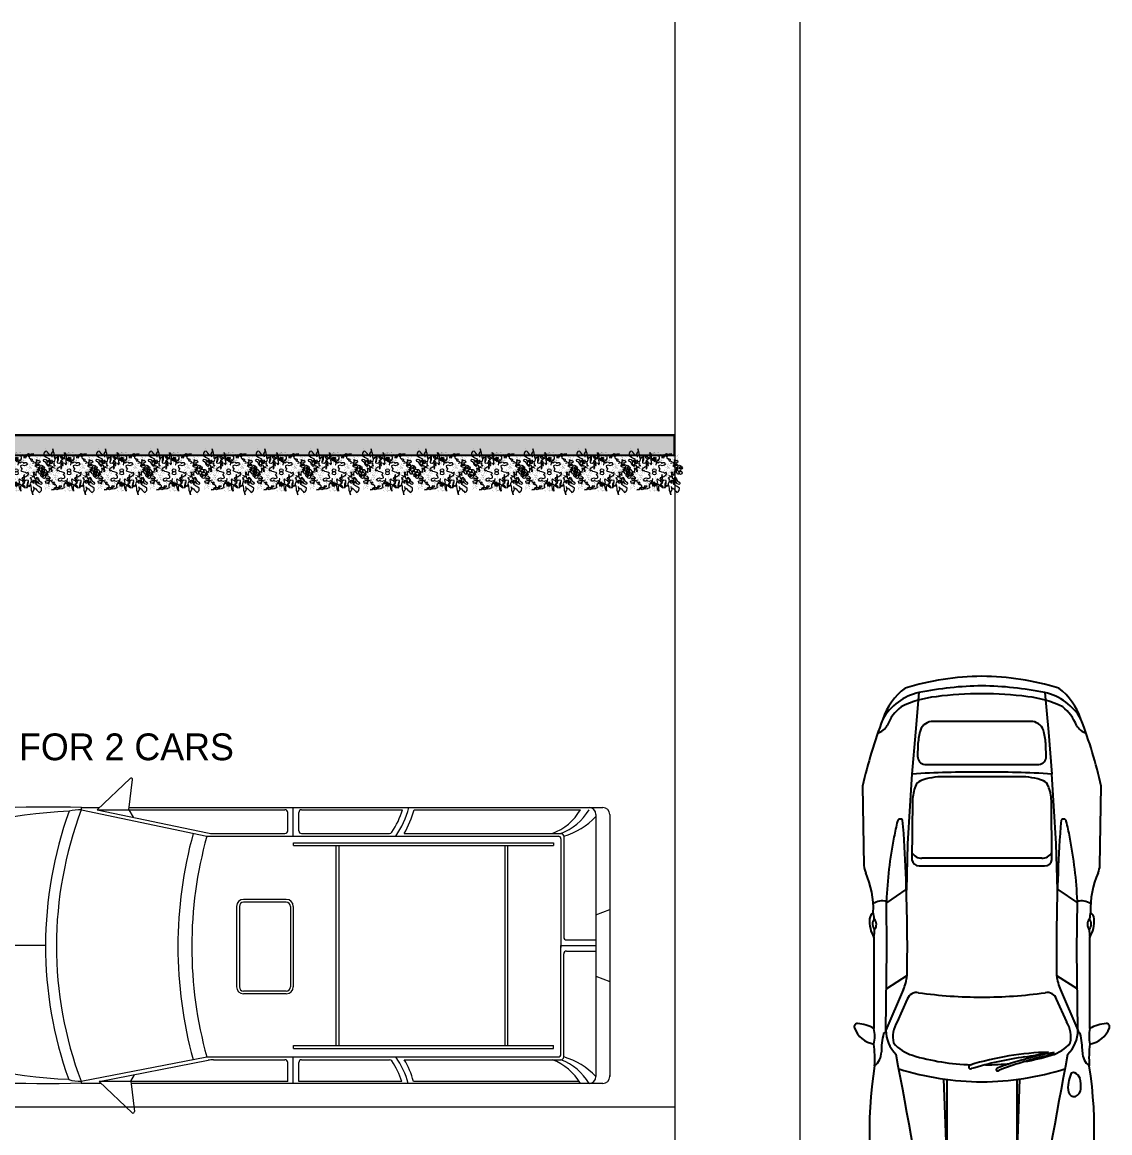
# Model space of a CAD drawing. Header units: millimetres. Extents: x 3757.5 to 3780.5, y 860.5 to 875.7.
# Drawn here: x 3772.62 to 3780.46, y 867.66 to 875.66 of the extents above; entities that cross this region are included whole.
import ezdxf

# ---------------------------------------------------------------- set-up
doc = ezdxf.new("R2010")
doc.units = ezdxf.units.MM
doc.layers.add('MUEBLES', color=3, linetype='Continuous')
for name, color, linetype, lineweight in [('MURO', 7, 'Continuous', 18), ('paredes', 1, 'Continuous', 30), ('TEXTO', 7, 'Continuous', 0), ('vegetacion', 74, 'Continuous', 0)]:
    doc.layers.add(name, color=color, linetype=linetype, lineweight=lineweight)
doc.styles.add('TEXTOS', font='AGENCYR.TTF')

# ---------------------------------------------------------------- blocks, each defined once
blk = doc.blocks.new('aut-1')
at = {"layer": 'MUEBLES'}
for p, q in [((192.2961, 37.7517), (191.7245, 37.7421)), ((191.2068, 37.669), (190.5506, 37.669)), ((190.5401, 37.5836), (191.1175, 37.5767)), ((190.8286, 37.4578), (190.5401, 37.5836)), ((190.7623, 37.4288), (190.599, 37.5025)), ((190.9331, 37.4303), (190.8363, 37.58)), ((191.1175, 37.5767), (191.4672, 37.5794)), ((191.5514, 37.4397), (191.4572, 37.5793)), ((191.8818, 37.4279), (191.5479, 37.4359)), ((192.1547, 37.4101), (191.8818, 37.4279)), ((191.7228, 37.3438), (191.7228, 36.8917)), ((192.1913, 37.3922), (191.7655, 37.3962)), ((192.3835, 37.3953), (192.1547, 37.4101)), ((192.6851, 37.3707), (192.3835, 37.3953)), ((192.5906, 37.3531), (192.5116, 37.3544)), ((192.9697, 37.345), (192.6851, 37.3707)), ((191.7778, 36.8917), (191.7778, 37.3232)), ((192.4522, 37.3026), (192.4522, 36.8917)), ((192.7619, 36.8917), (192.7619, 37.2579)), ((189.5987, 37.1443), (190.1878, 37.1651)), ((190.185, 37.1443), (189.5987, 37.1443)), ((192.3633, 36.8917), (192.3633, 37.1657)), ((191.7228, 36.8917), (191.7228, 36.4395)), ((191.7778, 36.4601), (191.7778, 36.8917)), ((192.3633, 36.6176), (192.3633, 36.8917)), ((192.4522, 36.8917), (192.4522, 36.4808)), ((192.7619, 36.5254), (192.7619, 36.8917)), ((190.185, 36.639), (189.5987, 36.639)), ((189.5987, 36.639), (190.1878, 36.6182)), ((191.7655, 36.3871), (192.1913, 36.3912)), ((192.1547, 36.3732), (192.3835, 36.3881)), ((192.6851, 36.4126), (192.3835, 36.3881)), ((192.5116, 36.4289), (192.5906, 36.4302)), ((192.9697, 36.4383), (192.6851, 36.4126)), ((190.8286, 36.3255), (190.5401, 36.1997)), ((190.599, 36.2808), (190.7623, 36.3545)), ((190.9331, 36.353), (190.8363, 36.2033)), ((191.5514, 36.3436), (191.4572, 36.204)), ((191.5479, 36.3474), (191.8818, 36.3554)), ((191.8818, 36.3554), (192.1547, 36.3732)), ((190.5401, 36.1997), (191.1175, 36.2066)), ((191.1175, 36.2066), (191.4672, 36.2039)), ((190.5506, 36.1143), (191.2068, 36.1143)), ((191.7245, 36.0412), (192.2961, 36.0317))]:
    blk.add_line(p, q, dxfattribs=at)
blk.add_circle((189.1169, 36.8899), 0.0266, dxfattribs=at)
for centre, radius, start, end in [((190.6172, 37.6413), 0.18, 109.85695, 171.1321), ((190.3156, 37.8057), 0.2719, 329.83147, 356.13516), ((190.5639, 37.7889), 0.023, 356.13516, 109.85695), ((191.7394, 37.576), 0.1668, 95.12242, 113.59081), ((191.4971, 34.2466), 3.595, 69.1236, 77.1575), ((189.8306, 34.8598), 2.8415, 80.85021, 105.00206), ((190.3392, 38.5374), 0.8741, 266.27879, 276.57904), ((190.3801, 37.7369), 0.1212, 216.30246, 270.90163), ((190.495, 37.9635), 0.2997, 259.29804, 280.70196), ((191.3232, 37.4742), 0.227, 85.39138, 120.85301), ((191.2821, 38.2283), 0.5643, 262.33426, 268.06139), ((191.3032, 37.6173), 0.0619, 53.33997, 130.5245), ((191.3, 37.7116), 0.06, 231.90676, 311.95772), ((191.2821, 38.2283), 0.5643, 275.8996, 280.69871), ((191.3357, 37.6385), 0.0622, 34.57428, 84.64578), ((191.4078, 38.3354), 0.6619, 268.18931, 293.59081), ((191.3397, 37.6071), 0.1304, 347.73299, 31.34256), ((189.2715, 37.2717), 0.3767, 117.9341, 165.85615), ((189.6397, 37.1448), 0.7126, 139.8356, 163.0263), ((189.2727, 37.3944), 0.2498, 127.02801, 151.65316), ((189.1629, 37.4954), 0.1065, 37.99011, 112.40952), ((189.1602, 37.4832), 0.0991, 44.31791, 99.1163), ((190.539, 37.3408), 0.2427, 89.73105, 135.96054), ((190.3884, 37.1111), 0.5047, 75.51857, 90.72394), ((190.5404, 37.6123), 0.0287, 205.94478, 269.41005), ((192.7988, 37.6836), 0.1279, 198.90691, 239.4435), ((192.6358, 37.172), 0.4564, 36.82, 71.82482), ((192.5797, 37.259), 0.3994, 12.42516, 60.19738), ((181.3518, 84.6758), 48.0196, 279.19046, 280.81792), ((189.186, 37.4412), 0.1512, 151.65316, 191.62861), ((189.3099, 37.481), 0.2188, 164.11784, 200.1268), ((189.1534, 37.5256), 0.0561, 99.1163, 164.11784), ((189.153, 37.4762), 0.1091, 356.06249, 44.31791), ((189.1321, 37.4714), 0.1456, 327.37293, 37.99011), ((190.6338, 37.3093), 0.2878, 130.3021, 163.31049), ((190.4901, 37.3244), 0.2087, 58.53858, 101.74101), ((191.3484, 34.573), 3.0087, 78.86846, 87.73762), ((191.4079, 34.8754), 2.7005, 76.38391, 78.86846), ((192.6098, 37.2686), 0.3291, 38.54914, 67.8682), ((189.1211, 37.4784), 0.1411, 318.95521, 356.06249), ((192.329, 36.8607), 2.1627, 163.09134, 179.17929), ((190.7426, 37.3639), 0.0678, 345.77402, 73.14523), ((190.976, 37.8053), 0.3775, 247.01217, 263.46578), ((191.1328, 50.1481), 12.7194, 269.10007, 272.41967), ((191.5063, 43.4927), 6.0548, 271.5472, 275.15724), ((192.0387, 37.4796), 0.021, 304.61093, 76.38391), ((192.2028, 37.1447), 0.7414, 5.95875, 26.34666), ((191.1829, 36.8803), 1.9041, 0.34287, 17.26818), ((190.9854, 36.8398), 2.1441, 165.85615, 178.61373), ((189.0176, 37.3347), 0.0622, 163.0263, 273.45026), ((189.1085, 37.4253), 0.0721, 191.62861, 237.79273), ((189.15, 37.4911), 0.1499, 237.79273, 290.48626), ((189.1722, 37.4339), 0.0734, 202.56308, 318.95521), ((189.1653, 37.4501), 0.1061, 290.48626, 327.37293), ((191.902, 36.9291), 1.6118, 163.31049, 178.57885), ((194.3669, 36.8687), 3.5905, 172.34206, 179.63419), ((191.7727, 37.3467), 0.05, 98.3498, 183.33875), ((191.8584, 37.3255), 0.0806, 119.42208, 181.65312), ((192.1745, 37.0472), 0.3454, 69.32835, 87.20771), ((192.272, 37.3057), 0.069, 24.94692, 69.32835), ((184.9228, 36.9453), 7.4743, 359.5886, 3.4511), ((192.5084, 37.2981), 0.0564, 86.79264, 175.49073), ((192.5295, 36.6197), 0.7359, 77.71567, 85.23253), ((190.6294, 36.8653), 2.3889, 0.63256, 11.58336), ((190.8308, 36.8742), 1.8528, 167.58364, 179.46145), ((191.9163, 37.177), 0.4471, 358.55631, 20.67884), ((192.6652, 37.2433), 0.0977, 8.59287, 77.71567), ((190.7108, 36.9124), 2.2507, 359.47261, 7.89724), ((190.2746, 36.9727), 0.0143, 16.92116, 209.45203), ((187.7192, 36.2014), 2.6552, 8.26267, 16.7299), ((188.2297, 36.3506), 2.1517, 1.60447, 16.92116), ((190.9854, 36.9435), 2.1441, 181.38627, 194.14385), ((190.8308, 36.9091), 1.8528, 180.53855, 192.41636), ((192.329, 36.9226), 2.1627, 180.82071, 196.90866), ((191.902, 36.8543), 1.6118, 179.61793, 185.96863), ((194.3669, 36.9146), 3.5905, 180.36581, 187.65794), ((184.9228, 36.838), 7.4743, 356.5489, 0.4114), ((190.7108, 36.8709), 2.2507, 352.10276, 0.52739), ((190.6294, 36.918), 2.3889, 348.41664, 359.36744), ((191.1829, 36.9031), 1.9041, 342.73182, 359.65713), ((190.2558, 36.7774), 0.0107, 20.45887, 234.64631), ((188.0934, 35.9221), 2.3164, 12.84625, 21.43842), ((187.9733, 35.9259), 2.4469, 10.48062, 20.45887), ((191.902, 36.8543), 1.6118, 189.56808, 196.68951), ((192.114, 36.8396), 1.7857, 188.26267, 193.89024), ((191.9163, 36.6063), 0.4471, 339.32116, 1.44369), ((192.2028, 36.6387), 0.7414, 333.65334, 354.04125), ((189.0176, 36.4486), 0.0622, 86.54974, 196.9737), ((181.3518, -10.8924), 48.0196, 79.18208, 80.80954), ((192.5084, 36.4852), 0.0564, 184.50927, 273.20736), ((192.6652, 36.54), 0.0977, 282.28433, 351.40713), ((189.2715, 36.5116), 0.3767, 194.14385, 242.0659), ((189.6397, 36.6385), 0.7126, 196.9737, 220.1644), ((189.1085, 36.358), 0.0721, 122.20727, 168.37139), ((189.15, 36.2922), 0.1499, 69.51374, 122.20727), ((189.1722, 36.3494), 0.0734, 41.04479, 157.43692), ((189.1653, 36.3332), 0.1061, 32.62707, 69.51374), ((189.1211, 36.3049), 0.1411, 3.93751, 41.04479), ((189.1321, 36.312), 0.1456, 322.00989, 32.62707), ((190.5587, 36.4842), 0.2121, 192.84625, 212.26338), ((190.6338, 36.474), 0.2878, 196.68951, 229.6979), ((190.7426, 36.4194), 0.0678, 286.85477, 14.22598), ((191.7727, 36.4366), 0.05, 176.66125, 261.6502), ((191.8584, 36.4578), 0.0806, 178.34688, 240.57792), ((192.1745, 36.7361), 0.3454, 272.79229, 290.67165), ((192.272, 36.4776), 0.069, 290.67165, 335.05308), ((192.5295, 37.1636), 0.7359, 274.76747, 282.28433), ((192.5797, 36.5243), 0.3994, 299.80262, 347.57484), ((189.186, 36.3421), 0.1512, 168.37139, 208.34684), ((189.3099, 36.3023), 0.2188, 159.8732, 195.88216), ((189.153, 36.3071), 0.1091, 315.68209, 3.93751), ((190.976, 35.978), 0.3775, 96.53422, 112.98783), ((191.1328, 23.6352), 12.7194, 87.58033, 90.89993), ((191.5063, 30.2906), 6.0548, 84.84276, 88.4528), ((192.0387, 36.3037), 0.021, 283.61609, 55.38907), ((192.6098, 36.5147), 0.3291, 292.1318, 321.45086), ((192.6358, 36.6113), 0.4564, 288.17518, 323.18), ((189.2727, 36.3889), 0.2498, 208.34684, 232.97199), ((189.1534, 36.2577), 0.0561, 195.88216, 260.8837), ((189.1602, 36.3002), 0.0991, 260.8837, 315.68209), ((190.1026, 36.226), 0.0421, 103.60507, 190.89433), ((190.1305, 36.1109), 0.1605, 78.70826, 103.60507), ((190.1123, 35.9828), 0.2899, 67.67891, 80.13687), ((190.2114, 36.2313), 0.0224, 337.01677, 60.89659), ((190.539, 36.4425), 0.2427, 224.03946, 270.26895), ((190.4901, 36.4589), 0.2087, 258.25899, 301.46142), ((191.3484, 39.2103), 3.0087, 272.26238, 281.13154), ((191.4079, 38.9079), 2.7005, 281.13154, 283.61609), ((189.8306, 38.9235), 2.8415, 254.99794, 279.14979), ((189.1629, 36.2879), 0.1065, 247.59048, 322.00989), ((190.1165, 36.2381), 0.0587, 199.97088, 271.01868), ((190.1375, 36.4875), 0.3088, 266.28897, 279.97562), ((190.164, 36.2529), 0.0745, 291.24706, 335.99913), ((190.3801, 36.0464), 0.1212, 89.09837, 143.69754), ((190.3884, 36.6723), 0.5047, 269.27606, 284.48143), ((190.5404, 36.1711), 0.0287, 90.58995, 154.05522), ((191.3397, 36.1762), 0.1304, 328.65744, 12.26701), ((191.4971, 39.5367), 3.595, 282.8425, 290.8764), ((192.7988, 36.0997), 0.1279, 120.5565, 161.09309), ((190.3392, 35.2459), 0.8741, 83.42096, 93.72121), ((190.495, 35.8198), 0.2997, 79.29804, 100.70196), ((190.6172, 36.142), 0.18, 188.8679, 250.14305), ((190.3156, 35.9776), 0.2719, 3.86484, 30.16853), ((191.2821, 35.555), 0.5643, 91.93861, 97.66574), ((191.3232, 36.3091), 0.227, 239.14699, 274.60862), ((191.3, 36.0717), 0.06, 48.04228, 128.09324), ((191.3032, 36.166), 0.0619, 229.4755, 306.66003), ((191.2821, 35.555), 0.5643, 79.30129, 84.1004), ((191.3357, 36.1448), 0.0622, 275.35422, 325.42572), ((191.4078, 35.4479), 0.6619, 66.40919, 91.81069), ((190.5639, 35.9944), 0.023, 250.14305, 3.86484), ((191.7394, 36.2073), 0.1668, 246.40919, 264.87758)]:
    blk.add_arc(centre, radius, start, end, dxfattribs=at)
blk = doc.blocks.new('aut-26')
at = {"layer": 'MUEBLES', "lineweight": 0}
for p, q in [((208.3217, 20.6256), (208.3217, 21.7949)), ((207.344, 20.3681), (207.3285, 20.3681)), ((207.3285, 20.2233), (207.3285, 20.3681)), ((207.344, 20.3681), (207.5193, 19.4637)), ((209.2982, 20.3664), (209.1084, 19.4637)), ((209.2982, 20.3664), (209.3148, 20.3664)), ((209.3148, 20.3664), (209.3148, 20.2369)), ((207.1183, 20.0017), (207.3435, 20.2391)), ((207.3435, 18.8808), (207.3435, 20.2391)), ((207.3435, 20.2391), (207.4957, 19.4544)), ((209.2998, 20.2527), (209.1327, 19.4577)), ((209.2998, 20.2527), (209.2998, 18.9008)), ((209.5251, 20.0154), (209.2998, 20.2527)), ((207.3449, 20.0113), (207.1267, 19.9849)), ((207.3285, 19.1388), (207.3285, 20.0093)), ((207.3449, 20.0113), (207.3906, 19.9849)), ((209.2984, 20.025), (209.2455, 19.9945)), ((209.2984, 20.025), (209.5166, 19.9986)), ((209.3148, 20.023), (209.3148, 16.61)), ((207.5193, 19.4637), (207.5193, 16.9322)), ((209.1084, 19.4637), (209.1084, 16.927)), ((207.4993, 19.4163), (207.4993, 18.9008)), ((209.1284, 19.4166), (209.1284, 18.9008)), ((207.3285, 16.61), (207.3285, 19.1388)), ((207.3435, 18.8808), (207.4793, 18.8808)), ((209.1484, 18.8808), (209.2798, 18.8808)), ((207.3285, 18.8408), (207.5193, 18.8408)), ((207.3435, 18.8008), (207.4793, 18.8008)), ((207.3435, 18.0584), (207.3435, 18.8008)), ((207.5811, 18.8397), (207.6011, 18.8397)), ((207.5811, 18.8397), (207.5811, 16.9658)), ((207.6011, 18.8397), (207.6011, 16.9658)), ((209.0417, 18.8397), (209.0617, 18.8397)), ((209.0417, 18.8397), (209.0417, 16.9658)), ((209.0617, 18.8397), (209.0617, 16.9658)), ((209.1084, 18.8408), (209.3142, 18.8408)), ((209.1484, 18.8008), (209.2798, 18.8008)), ((207.4993, 18.7808), (207.4993, 18.1472)), ((209.1284, 18.7808), (209.1284, 18.1479)), ((209.2998, 18.7808), (209.2998, 18.0538)), ((207.6011, 18.5307), (209.0417, 18.5307)), ((207.6011, 18.5107), (209.0417, 18.5107)), ((207.4993, 18.0414), (207.4993, 16.9122)), ((209.1284, 18.042), (209.1284, 16.907)), ((207.3435, 17.0033), (207.3435, 17.9748)), ((207.3435, 16.7806), (207.3435, 17.9748)), ((209.2998, 17.9709), (209.2998, 16.7714)), ((207.6011, 17.3151), (209.0417, 17.3151)), ((207.6011, 17.2951), (209.0417, 17.2951)), ((207.5811, 16.9658), (207.6011, 16.9658)), ((209.0617, 16.9658), (209.0417, 16.9658)), ((207.5193, 16.8922), (208.2617, 16.8922)), ((207.5393, 16.9122), (208.3217, 16.9122)), ((208.2817, 16.8722), (208.2817, 16.66)), ((209.0891, 16.9122), (208.3067, 16.9122)), ((208.3217, 16.9122), (208.3217, 16.66)), ((208.3617, 16.8722), (208.3617, 16.66)), ((209.1091, 16.8922), (208.3817, 16.8922)), ((207.3435, 16.7964), (207.3435, 16.7969)), ((209.3148, 16.8326), (209.3148, 16.8326)), ((209.2648, 16.66), (207.3785, 16.66)), ((209.2648, 16.56), (207.3785, 16.56)), ((207.3785, 16.56), (207.3867, 16.56)), ((209.2648, 16.56), (209.2648, 16.56))]:
    blk.add_line(p, q, dxfattribs=at)
at = {"layer": 'MUEBLES', "lineweight": 0, "ltscale": 0.03}
for p, q in [((207.9739, 18.8908), (207.9739, 19.1992)), ((207.9939, 18.8908), (207.9939, 19.1992)), ((208.6039, 19.2492), (208.0239, 19.2492)), ((208.6039, 19.2292), (208.0239, 19.2292)), ((208.6339, 18.8908), (208.6339, 19.1992)), ((208.6539, 18.8908), (208.6539, 19.1992)), ((208.6039, 18.8608), (208.0239, 18.8608)), ((208.6039, 18.8408), (208.0239, 18.8408)), ((208.1017, 16.66), (208.0617, 16.56)), ((208.5417, 16.66), (208.5817, 16.56))]:
    blk.add_line(p, q, dxfattribs=at)
at = {"layer": 'MUEBLES', "lineweight": 0}
for centre, radius, start, end in [((208.3139, 18.8934), 2.9815, 72.07485, 107.48992), ((208.3139, 18.8934), 2.9015, 71.17933, 108.40083), ((211.1861, 20.2782), 3.8318, 158.077, 177.35019), ((207.8004, 21.6021), 0.4058, 160.5592, 179.10179), ((205.4608, 20.2782), 3.8318, 2.64981, 21.923), ((208.848, 21.5977), 0.4058, 0.89821, 19.06823), ((215.0208, 20.6129), 7.6926, 172.27728, 181.83597), ((201.6261, 20.6129), 7.6926, 358.16403, 7.67172), ((208.3188, 17.78), 2.8456, 70.0758, 109.76512), ((208.3188, 17.7815), 2.7656, 69.25981, 110.6385), ((207.6749, 20.3679), 0.3309, 164.19086, 179.95044), ((208.9344, 20.3718), 0.3638, 359.14885, 13.26803), ((207.1255, 19.9949), 0.01, 136.49581, 276.89847), ((209.5178, 20.0085), 0.01, 263.10153, 43.50419), ((208.3139, 16.6046), 3.0674, 74.58879, 105.38174), ((208.3139, 16.6046), 2.9674, 74.46936, 105.53064), ((207.2993, 19.4163), 0.2, 0, 10.97219), ((209.3284, 19.4166), 0.2, 168.12809, 180), ((207.4793, 18.9008), 0.02, 270, 0), ((209.1484, 18.9008), 0.02, 180, 270), ((209.2798, 18.9008), 0.02, 270, 0), ((207.4793, 18.7808), 0.02, 0, 90), ((209.1484, 18.7808), 0.02, 90, 180), ((209.2798, 18.7808), 0.02, 0, 90), ((207.1686, 18.5998), 0.609, 285.2269, 305.16493), ((207.1686, 18.5998), 0.569, 287.90682, 304.47282), ((207.4793, 18.1472), 0.02, 304.47282, 0), ((209.4601, 18.5998), 0.609, 234.72223, 256.19689), ((209.1484, 18.1479), 0.02, 180, 235.40305), ((209.4601, 18.5998), 0.569, 235.40305, 253.63696), ((207.1686, 18.5998), 0.649, 285.63854, 300.63825), ((209.4601, 18.5998), 0.649, 239.26116, 255.70029), ((207.1257, 17.1158), 0.3998, 300.48677, 339.15813), ((209.5027, 17.1158), 0.3998, 200.56561, 239.50455), ((207.1257, 17.0544), 0.3998, 300.48677, 339.15813), ((207.0132, 17.0402), 0.5273, 313.85402, 343.70094), ((207.5193, 16.9122), 0.02, 180, 270), ((207.5393, 16.9322), 0.02, 180, 270), ((208.2617, 16.8722), 0.02, 0, 90), ((208.3817, 16.8722), 0.02, 90, 180), ((209.0891, 16.9322), 0.02, 270, 0), ((209.1091, 16.9122), 0.02, 270, 0), ((209.6152, 17.0402), 0.5273, 196.29906, 226.14598), ((209.5027, 17.0544), 0.3998, 200.56561, 239.50455), ((207.3785, 16.71), 0.05, 180, 270), ((209.2648, 16.71), 0.05, 270, 0), ((207.3785, 16.61), 0.05, 180, 270), ((209.2648, 16.61), 0.05, 270, 0)]:
    blk.add_arc(centre, radius, start, end, dxfattribs=at)
at = {"layer": 'MUEBLES', "lineweight": 0, "ltscale": 0.03}
for centre, radius, start, end in [((208.0239, 19.1992), 0.05, 90, 180), ((208.0239, 19.1992), 0.03, 90, 180), ((208.6039, 19.1992), 0.05, 0, 90), ((208.6039, 19.1992), 0.03, 0, 90), ((208.0239, 18.8908), 0.05, 180, 270), ((208.0239, 18.8908), 0.03, 180, 270), ((208.6039, 18.8908), 0.05, 270, 0), ((208.6039, 18.8908), 0.03, 270, 0)]:
    blk.add_arc(centre, radius, start, end, dxfattribs=at)
blk = doc.blocks.new('ARBU')
at = {"layer": 'vegetacion', "lineweight": 0, "extrusion": (0, 0, -1)}
for p, q in [((272.925, 680.926), (272.925, 680.926)), ((272.926, 680.925), (272.926, 680.925)), ((272.927, 680.878), (272.927, 680.878)), ((272.929, 680.912), (272.929, 680.912)), ((272.93, 680.917), (272.93, 680.917)), ((272.933, 680.879), (272.933, 680.879)), ((272.933, 680.849), (272.933, 680.849)), ((272.936, 680.894), (272.936, 680.894)), ((272.941, 680.903), (272.941, 680.903)), ((272.942, 680.839), (272.942, 680.839)), ((272.944, 680.917), (272.944, 680.917)), ((272.946, 680.871), (272.946, 680.871)), ((272.95, 680.922), (272.95, 680.922)), ((272.952, 680.881), (272.952, 680.881)), ((272.954, 680.886), (272.954, 680.886)), ((272.955, 680.874), (272.955, 680.874)), ((272.96, 680.887), (272.96, 680.887)), ((272.963, 680.886), (272.963, 680.886)), ((272.964, 680.909), (272.964, 680.909)), ((272.969, 680.861), (272.969, 680.861)), ((272.975, 680.899), (272.975, 680.899)), ((272.975, 680.888), (272.975, 680.888)), ((272.977, 680.911), (272.977, 680.911)), ((272.979, 680.912), (272.979, 680.912)), ((272.98, 680.895), (272.98, 680.895)), ((272.98, 680.856), (272.98, 680.856)), ((272.988, 680.896), (272.988, 680.896)), ((272.991, 680.871), (272.991, 680.871)), ((273.007, 680.881), (273.007, 680.881)), ((273.018, 680.902), (273.018, 680.902)), ((273.033, 680.926), (273.033, 680.926)), ((273.037, 680.831), (273.037, 680.831)), ((273.042, 680.839), (273.042, 680.839)), ((273.042, 680.822), (273.042, 680.822)), ((273.047, 680.816), (273.047, 680.816)), ((273.05, 680.908), (273.05, 680.908)), ((273.065, 680.826), (273.065, 680.826)), ((273.065, 680.819), (273.065, 680.819)), ((273.072, 680.882), (273.072, 680.882)), ((273.077, 680.828), (273.077, 680.828)), ((273.077, 680.824), (273.077, 680.824)), ((273.082, 680.899), (273.082, 680.899)), ((273.082, 680.852), (273.082, 680.852)), ((273.083, 680.892), (273.083, 680.892)), ((273.084, 680.863), (273.084, 680.863)), ((273.085, 680.874), (273.085, 680.874)), ((273.087, 680.905), (273.087, 680.905)), ((273.087, 680.865), (273.087, 680.865)), ((273.089, 680.846), (273.089, 680.846)), ((273.091, 680.888), (273.091, 680.888)), ((273.095, 680.88), (273.095, 680.88)), ((273.096, 680.869), (273.096, 680.869)), ((273.096, 680.862), (273.096, 680.862)), ((273.097, 680.926), (273.097, 680.926)), ((273.099, 680.878), (273.099, 680.878)), ((273.099, 680.84), (273.099, 680.84)), ((273.1, 680.887), (273.1, 680.887)), ((273.1, 680.84), (273.1, 680.84)), ((273.102, 680.893), (273.102, 680.893)), ((273.102, 680.829), (273.102, 680.829)), ((273.104, 680.865), (273.104, 680.865)), ((273.11, 680.862), (273.11, 680.862)), ((273.118, 680.837), (273.118, 680.837)), ((273.12, 680.826), (273.12, 680.826)), ((273.131, 680.833), (273.131, 680.833)), ((273.216, 680.869), (273.216, 680.869)), ((273.229, 680.841), (273.229, 680.841)), ((273.241, 680.906), (273.241, 680.906)), ((273.29, 680.91), (273.29, 680.91)), ((273.305, 680.907), (273.305, 680.907)), ((273.353, 680.916), (273.353, 680.916)), ((272.899, 680.701), (272.899, 680.701)), ((272.905, 680.711), (272.905, 680.711)), ((272.906, 680.705), (272.906, 680.705)), ((272.921, 680.732), (272.921, 680.732)), ((272.936, 680.718), (272.936, 680.718)), ((272.937, 680.708), (272.937, 680.708)), ((272.939, 680.744), (272.939, 680.744)), ((272.939, 680.701), (272.939, 680.701)), ((272.939, 680.701), (272.939, 680.701)), ((272.94, 680.731), (272.94, 680.731)), ((272.945, 680.704), (272.945, 680.704)), ((272.946, 680.7), (272.946, 680.7)), ((272.948, 680.704), (272.948, 680.704)), ((272.955, 680.723), (272.955, 680.723)), ((272.956, 680.716), (272.956, 680.716)), ((272.957, 680.742), (272.957, 680.742)), ((272.96, 680.719), (272.96, 680.719)), ((272.961, 680.742), (272.961, 680.742)), ((272.962, 680.72), (272.962, 680.72)), ((272.962, 680.708), (272.962, 680.708)), ((272.962, 680.707), (272.962, 680.707)), ((272.965, 680.72), (272.965, 680.72)), ((272.973, 680.745), (272.973, 680.745)), ((272.973, 680.722), (272.973, 680.722)), ((272.98, 680.726), (272.98, 680.726)), ((272.98, 680.709), (272.98, 680.709)), ((272.982, 680.712), (272.982, 680.712)), ((272.983, 680.722), (272.983, 680.722)), ((272.985, 680.761), (272.985, 680.761)), ((272.985, 680.745), (272.985, 680.745)), ((272.985, 680.731), (272.985, 680.731)), ((272.987, 680.746), (272.987, 680.746)), ((272.988, 680.697), (272.988, 680.697)), ((272.989, 680.74), (272.989, 680.74)), ((272.992, 680.738), (272.992, 680.738)), ((273.019, 680.793), (273.019, 680.793)), ((273.021, 680.811), (273.021, 680.811)), ((273.022, 680.781), (273.022, 680.781)), ((273.026, 680.809), (273.026, 680.809)), ((273.027, 680.793), (273.027, 680.793)), ((273.029, 680.785), (273.029, 680.785)), ((273.03, 680.811), (273.03, 680.811)), ((273.032, 680.786), (273.032, 680.786)), ((273.032, 680.767), (273.032, 680.767)), ((273.036, 680.731), (273.036, 680.731)), ((273.037, 680.758), (273.037, 680.758)), ((273.038, 680.805), (273.038, 680.805)), ((273.044, 680.749), (273.044, 680.749)), ((273.047, 680.8), (273.047, 680.8)), ((273.047, 680.773), (273.047, 680.773)), ((273.048, 680.807), (273.048, 680.807)), ((273.048, 680.806), (273.048, 680.806)), ((273.061, 680.814), (273.061, 680.814)), ((273.061, 680.791), (273.061, 680.791)), ((273.063, 680.811), (273.063, 680.811)), ((273.064, 680.804), (273.064, 680.804)), ((273.064, 680.786), (273.064, 680.786)), ((273.07, 680.8), (273.07, 680.8)), ((273.071, 680.814), (273.071, 680.814)), ((273.076, 680.7), (273.076, 680.7)), ((273.077, 680.804), (273.077, 680.804)), ((273.088, 680.789), (273.088, 680.789)), ((273.088, 680.772), (273.088, 680.772)), ((273.09, 680.809), (273.09, 680.809)), ((273.09, 680.771), (273.09, 680.771)), ((273.095, 680.773), (273.095, 680.773)), ((273.101, 680.794), (273.101, 680.794)), ((273.102, 680.797), (273.102, 680.797)), ((273.113, 680.815), (273.113, 680.815)), ((273.118, 680.799), (273.118, 680.799)), ((273.12, 680.795), (273.12, 680.795)), ((273.122, 680.717), (273.122, 680.717)), ((273.124, 680.813), (273.124, 680.813)), ((273.124, 680.797), (273.124, 680.797)), ((273.127, 680.805), (273.127, 680.805)), ((273.132, 680.793), (273.132, 680.793)), ((273.135, 680.804), (273.135, 680.804)), ((273.138, 680.804), (273.138, 680.804)), ((273.138, 680.698), (273.138, 680.698)), ((273.139, 680.81), (273.139, 680.81)), ((273.142, 680.745), (273.142, 680.745)), ((273.147, 680.809), (273.147, 680.809)), ((273.157, 680.795), (273.157, 680.795)), ((273.16, 680.795), (273.16, 680.795)), ((273.162, 680.79), (273.162, 680.79)), ((273.164, 680.773), (273.164, 680.773)), ((273.166, 680.811), (273.166, 680.811)), ((273.178, 680.784), (273.178, 680.784)), ((273.193, 680.78), (273.193, 680.78)), ((273.193, 680.78), (273.193, 680.78)), ((273.193, 680.78), (273.193, 680.78)), ((273.193, 680.78), (273.193, 680.78)), ((273.194, 680.78), (273.194, 680.78)), ((273.194, 680.78), (273.194, 680.78)), ((273.197, 680.781), (273.197, 680.781)), ((273.197, 680.781), (273.197, 680.781)), ((273.203, 680.778), (273.203, 680.778)), ((273.221, 680.758), (273.221, 680.758)), ((273.247, 680.719), (273.247, 680.719)), ((273.252, 680.714), (273.252, 680.714)), ((273.302, 680.724), (273.302, 680.724)), ((272.899, 680.661), (272.899, 680.661)), ((272.902, 680.661), (272.902, 680.661)), ((272.902, 680.657), (272.902, 680.657)), ((272.902, 680.657), (272.902, 680.657)), ((272.902, 680.657), (272.902, 680.657)), ((272.903, 680.669), (272.903, 680.669)), ((272.911, 680.659), (272.911, 680.659)), ((272.911, 680.652), (272.911, 680.652)), ((272.911, 680.644), (272.911, 680.644)), ((272.911, 680.64), (272.911, 680.64)), ((272.914, 680.602), (272.914, 680.602)), ((272.915, 680.667), (272.915, 680.667)), ((272.917, 680.68), (272.917, 680.68)), ((272.926, 680.662), (272.926, 680.662)), ((272.927, 680.662), (272.927, 680.662)), ((272.928, 680.679), (272.928, 680.679)), ((272.929, 680.668), (272.929, 680.668)), ((272.937, 680.658), (272.937, 680.658)), ((272.938, 680.688), (272.938, 680.688)), ((272.94, 680.661), (272.94, 680.661)), ((272.942, 680.662), (272.942, 680.662)), ((272.949, 680.679), (272.949, 680.679)), ((272.956, 680.677), (272.956, 680.677)), ((272.964, 680.613), (272.964, 680.613)), ((272.969, 680.608), (272.969, 680.608)), ((272.984, 680.689), (272.984, 680.689)), ((272.99, 680.681), (272.99, 680.681)), ((272.993, 680.685), (272.993, 680.685)), ((272.993, 680.684), (272.993, 680.684)), ((272.994, 680.686), (272.994, 680.686)), ((272.996, 680.663), (272.996, 680.663)), ((272.998, 680.675), (272.998, 680.675)), ((273.006, 680.656), (273.006, 680.656)), ((273.016, 680.655), (273.016, 680.655)), ((273.032, 680.654), (273.032, 680.654)), ((273.047, 680.65), (273.047, 680.65)), ((273.061, 680.651), (273.061, 680.651)), ((273.074, 680.582), (273.074, 680.582)), ((273.078, 680.628), (273.078, 680.628)), ((273.079, 680.692), (273.079, 680.692)), ((273.089, 680.652), (273.089, 680.652)), ((273.094, 680.61), (273.094, 680.61)), ((273.127, 680.675), (273.127, 680.675)), ((273.137, 680.635), (273.137, 680.635)), ((273.14, 680.627), (273.14, 680.627)), ((273.155, 680.676), (273.155, 680.676)), ((273.169, 680.677), (273.169, 680.677)), ((273.18, 680.596), (273.18, 680.596)), ((273.184, 680.673), (273.184, 680.673)), ((273.2, 680.671), (273.2, 680.671)), ((273.21, 680.67), (273.21, 680.67)), ((273.218, 680.652), (273.218, 680.652)), ((273.22, 680.664), (273.22, 680.664)), ((273.222, 680.641), (273.222, 680.641)), ((273.223, 680.643), (273.223, 680.643)), ((273.223, 680.641), (273.223, 680.641)), ((273.224, 680.588), (273.224, 680.588)), ((273.226, 680.646), (273.226, 680.646)), ((273.227, 680.586), (273.227, 680.586)), ((273.228, 680.629), (273.228, 680.629)), ((273.228, 680.581), (273.228, 680.581)), ((273.231, 680.596), (273.231, 680.596)), ((273.231, 680.581), (273.231, 680.581)), ((273.232, 680.637), (273.232, 680.637)), ((273.233, 680.604), (273.233, 680.604)), ((273.234, 680.615), (273.234, 680.615)), ((273.236, 680.618), (273.236, 680.618)), ((273.236, 680.601), (273.236, 680.601)), ((273.243, 680.605), (273.243, 680.605)), ((273.243, 680.582), (273.243, 680.582)), ((273.251, 680.606), (273.251, 680.606)), ((273.254, 680.62), (273.254, 680.62)), ((273.254, 680.618), (273.254, 680.618)), ((273.254, 680.607), (273.254, 680.607)), ((273.255, 680.584), (273.255, 680.584)), ((273.256, 680.607), (273.256, 680.607)), ((273.259, 680.585), (273.259, 680.585)), ((273.26, 680.649), (273.26, 680.649)), ((273.26, 680.611), (273.26, 680.611)), ((273.261, 680.604), (273.261, 680.604)), ((273.267, 680.648), (273.267, 680.648)), ((273.268, 680.622), (273.268, 680.622)), ((273.27, 680.627), (273.27, 680.627)), ((273.271, 680.623), (273.271, 680.623)), ((273.274, 680.665), (273.274, 680.665)), ((273.276, 680.665), (273.276, 680.665)), ((273.276, 680.595), (273.276, 680.595)), ((273.277, 680.626), (273.277, 680.626)), ((273.277, 680.626), (273.277, 680.626)), ((273.277, 680.583), (273.277, 680.583)), ((273.278, 680.639), (273.278, 680.639)), ((273.279, 680.669), (273.279, 680.669)), ((273.279, 680.619), (273.279, 680.619)), ((273.28, 680.609), (273.28, 680.609)), ((273.287, 680.659), (273.287, 680.659)), ((273.288, 680.647), (273.288, 680.647)), ((273.289, 680.665), (273.289, 680.665)), ((273.29, 680.665), (273.29, 680.665)), ((273.295, 680.594), (273.295, 680.594)), ((273.299, 680.647), (273.299, 680.647)), ((273.301, 680.66), (273.301, 680.66)), ((273.305, 680.686), (273.305, 680.686)), ((273.305, 680.682), (273.305, 680.682)), ((273.305, 680.675), (273.305, 680.675)), ((273.305, 680.668), (273.305, 680.668)), ((273.31, 680.622), (273.31, 680.622)), ((273.311, 680.616), (273.311, 680.616)), ((273.313, 680.669), (273.313, 680.669)), ((273.313, 680.669), (273.313, 680.669)), ((273.313, 680.669), (273.313, 680.669)), ((273.313, 680.658), (273.313, 680.658)), ((273.314, 680.665), (273.314, 680.665)), ((273.317, 680.666), (273.317, 680.666)), ((273.317, 680.626), (273.317, 680.626)), ((272.987, 680.486), (272.987, 680.486)), ((272.995, 680.569), (272.995, 680.569)), ((273.013, 680.549), (273.013, 680.549)), ((273.019, 680.546), (273.019, 680.546)), ((273.019, 680.546), (273.019, 680.546)), ((273.022, 680.546), (273.022, 680.546)), ((273.022, 680.546), (273.022, 680.546)), ((273.023, 680.547), (273.023, 680.547)), ((273.023, 680.547), (273.023, 680.547)), ((273.023, 680.547), (273.023, 680.547)), ((273.023, 680.547), (273.023, 680.547)), ((273.038, 680.542), (273.038, 680.542)), ((273.05, 680.516), (273.05, 680.516)), ((273.052, 680.553), (273.052, 680.553)), ((273.054, 680.537), (273.054, 680.537)), ((273.056, 680.531), (273.056, 680.531)), ((273.059, 680.532), (273.059, 680.532)), ((273.069, 680.518), (273.069, 680.518)), ((273.077, 680.517), (273.077, 680.517)), ((273.078, 680.523), (273.078, 680.523)), ((273.08, 680.523), (273.08, 680.523)), ((273.084, 680.534), (273.084, 680.534)), ((273.085, 680.494), (273.085, 680.494)), ((273.089, 680.522), (273.089, 680.522)), ((273.092, 680.53), (273.092, 680.53)), ((273.092, 680.514), (273.092, 680.514)), ((273.096, 680.532), (273.096, 680.532)), ((273.096, 680.5), (273.096, 680.5)), ((273.098, 680.528), (273.098, 680.528)), ((273.098, 680.489), (273.098, 680.489)), ((273.103, 680.511), (273.103, 680.511)), ((273.106, 680.465), (273.106, 680.465)), ((273.112, 680.462), (273.112, 680.462)), ((273.114, 680.529), (273.114, 680.529)), ((273.114, 680.498), (273.114, 680.498)), ((273.115, 680.532), (273.115, 680.532)), ((273.116, 680.487), (273.116, 680.487)), ((273.117, 680.487), (273.117, 680.487)), ((273.12, 680.465), (273.12, 680.465)), ((273.121, 680.553), (273.121, 680.553)), ((273.126, 680.556), (273.126, 680.556)), ((273.126, 680.517), (273.126, 680.517)), ((273.127, 680.48), (273.127, 680.48)), ((273.128, 680.555), (273.128, 680.555)), ((273.128, 680.538), (273.128, 680.538)), ((273.129, 680.462), (273.129, 680.462)), ((273.132, 680.464), (273.132, 680.464)), ((273.134, 680.474), (273.134, 680.474)), ((273.139, 680.523), (273.139, 680.523)), ((273.139, 680.502), (273.139, 680.502)), ((273.139, 680.498), (273.139, 680.498)), ((273.145, 680.512), (273.145, 680.512)), ((273.146, 680.527), (273.146, 680.527)), ((273.15, 680.5), (273.15, 680.5)), ((273.151, 680.508), (273.151, 680.508)), ((273.152, 680.541), (273.152, 680.541)), ((273.152, 680.522), (273.152, 680.522)), ((273.153, 680.515), (273.153, 680.515)), ((273.155, 680.536), (273.155, 680.536)), ((273.155, 680.513), (273.155, 680.513)), ((273.168, 680.527), (273.168, 680.527)), ((273.168, 680.521), (273.168, 680.521)), ((273.168, 680.519), (273.168, 680.519)), ((273.169, 680.554), (273.169, 680.554)), ((273.169, 680.511), (273.169, 680.511)), ((273.172, 680.577), (273.172, 680.577)), ((273.174, 680.505), (273.174, 680.505)), ((273.174, 680.488), (273.174, 680.488)), ((273.178, 680.521), (273.178, 680.521)), ((273.179, 680.569), (273.179, 680.569)), ((273.179, 680.496), (273.179, 680.496)), ((273.184, 680.559), (273.184, 680.559)), ((273.184, 680.541), (273.184, 680.541)), ((273.186, 680.516), (273.186, 680.516)), ((273.187, 680.542), (273.187, 680.542)), ((273.189, 680.533), (273.189, 680.533)), ((273.19, 680.518), (273.19, 680.518)), ((273.194, 680.546), (273.194, 680.546)), ((273.195, 680.516), (273.195, 680.516)), ((273.197, 680.533), (273.197, 680.533)), ((273.231, 680.565), (273.231, 680.565)), ((273.236, 680.471), (273.236, 680.471)), ((273.247, 680.465), (273.247, 680.465)), ((273.274, 680.488), (273.274, 680.488)), ((273.283, 680.478), (273.283, 680.478)), ((272.863, 680.411), (272.863, 680.411)), ((272.911, 680.42), (272.911, 680.42)), ((272.926, 680.417), (272.926, 680.417)), ((272.975, 680.421), (272.975, 680.421)), ((273, 680.458), (273, 680.458)), ((273.114, 680.434), (273.114, 680.434)), ((273.116, 680.44), (273.116, 680.44)), ((273.117, 680.448), (273.117, 680.448)), ((273.119, 680.4), (273.119, 680.4)), ((273.12, 680.458), (273.12, 680.458)), ((273.121, 680.446), (273.121, 680.446)), ((273.125, 680.438), (273.125, 680.438)), ((273.129, 680.422), (273.129, 680.422)), ((273.131, 680.452), (273.131, 680.452)), ((273.144, 680.445), (273.144, 680.445)), ((273.166, 680.419), (273.166, 680.419)), ((273.183, 680.401), (273.183, 680.401)), ((273.197, 680.425), (273.197, 680.425)), ((273.209, 680.446), (273.209, 680.446)), ((273.225, 680.456), (273.225, 680.456)), ((273.228, 680.43), (273.228, 680.43)), ((273.236, 680.432), (273.236, 680.432)), ((273.237, 680.415), (273.237, 680.415)), ((273.239, 680.415), (273.239, 680.415)), ((273.241, 680.439), (273.241, 680.439)), ((273.241, 680.427), (273.241, 680.427)), ((273.252, 680.418), (273.252, 680.418)), ((273.253, 680.441), (273.253, 680.441)), ((273.256, 680.44), (273.256, 680.44)), ((273.261, 680.452), (273.261, 680.452)), ((273.262, 680.441), (273.262, 680.441)), ((273.264, 680.446), (273.264, 680.446)), ((273.266, 680.405), (273.266, 680.405)), ((273.27, 680.456), (273.27, 680.456)), ((273.272, 680.41), (273.272, 680.41)), ((273.275, 680.423), (273.275, 680.423)), ((273.28, 680.433), (273.28, 680.433)), ((273.283, 680.448), (273.283, 680.448)), ((273.286, 680.41), (273.286, 680.41)), ((273.287, 680.414), (273.287, 680.414)), ((273.289, 680.449), (273.289, 680.449)), ((273.297, 680.407), (273.297, 680.407))]:
    blk.add_line(p, q, dxfattribs=at)
at = {"layer": 'vegetacion', "lineweight": 0}
for points in [[(273.016, 680.836), (273.01, 680.869), (272.995, 680.882), (272.976, 680.878), (272.986, 680.89), (272.987, 680.912), (273.006, 680.917), (273.015, 680.896), (273.013, 680.875), (273.028, 680.868), (273.028, 680.891), (273.028, 680.911), (273.044, 680.898), (273.039, 680.877), (273.04, 680.862), (273.056, 680.879), (273.063, 680.91), (273.076, 680.9), (273.086, 680.887), (273.077, 680.903), (273.077, 680.92), (273.091, 680.904), (273.106, 680.894), (273.091, 680.904), (273.098, 680.918), (273.117, 680.927), (273.132, 680.929), (273.132, 680.912), (273.114, 680.904), (273.105, 680.875), (273.13, 680.873), (273.149, 680.876), (273.129, 680.847), (273.114, 680.86), (273.111, 680.843), (273.135, 680.846), (273.158, 680.853), (273.177, 680.856), (273.184, 680.873), (273.166, 680.885), (273.183, 680.902), (273.206, 680.911), (273.218, 680.929), (273.232, 680.94), (273.244, 680.928), (273.238, 680.913), (273.218, 680.898), (273.19, 680.901), (273.182, 680.875), (273.199, 680.868), (273.217, 680.879), (273.231, 680.89), (273.231, 680.866), (273.202, 680.869), (273.2, 680.848), (273.223, 680.839), (273.212, 680.821), (273.238, 680.813), (273.259, 680.817), (273.259, 680.799), (273.266, 680.784), (273.282, 680.775), (273.255, 680.779), (273.237, 680.781), (273.219, 680.792), (273.203, 680.792), (273.199, 680.767), (273.213, 680.747), (273.233, 680.747), (273.218, 680.752), (273.24, 680.733), (273.254, 680.72), (273.265, 680.709), (273.292, 680.707), (273.314, 680.711), (273.294, 680.699), (273.26, 680.695), (273.242, 680.692), (273.23, 680.68), (273.242, 680.67), (273.236, 680.654), (273.214, 680.648), (273.2, 680.643), (273.183, 680.647), (273.184, 680.642)], [(273.248, 680.682), (273.265, 680.666), (273.26, 680.651), (273.244, 680.649), (273.235, 680.663), (273.219, 680.665), (273.226, 680.647), (273.241, 680.639), (273.228, 680.619), (273.214, 680.641), (273.205, 680.625), (273.213, 680.608), (273.21, 680.593), (273.195, 680.582), (273.208, 680.574), (273.208, 680.558), (273.192, 680.548), (273.18, 680.559), (273.172, 680.577), (273.18, 680.597), (273.171, 680.62), (273.155, 680.617), (273.137, 680.602), (273.122, 680.617), (273.114, 680.604), (273.109, 680.584), (273.105, 680.566), (273.092, 680.552), (273.103, 680.539), (273.081, 680.537), (273.065, 680.547), (273.052, 680.569), (273.064, 680.579), (273.08, 680.577), (273.066, 680.587), (273.048, 680.58), (273.027, 680.579), (273.033, 680.6), (273.049, 680.593), (273.03, 680.597), (273.019, 680.583), (273.004, 680.573), (272.994, 680.588), (273.011, 680.596), (273.017, 680.617), (273.034, 680.629), (273.021, 680.638), (273.001, 680.634), (272.985, 680.631), (272.972, 680.644), (272.99, 680.654), (272.975, 680.659), (272.971, 680.681), (272.957, 680.669), (272.984, 680.674), (273, 680.681), (272.986, 680.706), (272.97, 680.718), (272.951, 680.718), (272.936, 680.715), (272.925, 680.742), (272.923, 680.761), (272.944, 680.759), (272.954, 680.74), (272.957, 680.765), (272.938, 680.775), (272.922, 680.777), (272.913, 680.794), (272.921, 680.812), (272.935, 680.796), (272.935, 680.781), (272.945, 680.799), (272.931, 680.821), (272.917, 680.83), (272.915, 680.851), (272.92, 680.826), (272.936, 680.802), (272.958, 680.799), (272.97, 680.81), (272.979, 680.822), (272.964, 680.812), (272.974, 680.834), (272.999, 680.83), (272.987, 680.819), (272.995, 680.842), (273.003, 680.853)], [(273.28, 680.855), (273.289, 680.871), (273.305, 680.882), (273.317, 680.895), (273.33, 680.906), (273.324, 680.92), (273.308, 680.931), (273.283, 680.933), (273.266, 680.909), (273.259, 680.895), (273.245, 680.874), (273.225, 680.876), (273.215, 680.858), (273.218, 680.843), (273.235, 680.846), (273.218, 680.843), (273.198, 680.845), (273.198, 680.845)], [(273.265, 680.845), (273.286, 680.849), (273.302, 680.852), (273.317, 680.84), (273.333, 680.835), (273.355, 680.839), (273.327, 680.834), (273.308, 680.827), (273.29, 680.825), (273.263, 680.823), (273.251, 680.806), (273.268, 680.798), (273.253, 680.785), (273.233, 680.789), (273.216, 680.786), (273.216, 680.786)], [(272.968, 680.645), (272.951, 680.66), (272.956, 680.676), (272.972, 680.677), (272.981, 680.663), (272.997, 680.662), (272.99, 680.679), (272.975, 680.688), (272.988, 680.707), (273.002, 680.686), (273.011, 680.702), (273.003, 680.719), (273.006, 680.734), (273.021, 680.745), (273.008, 680.753), (273.008, 680.768), (273.024, 680.779), (273.036, 680.768), (273.044, 680.749), (273.036, 680.729), (273.045, 680.707), (273.061, 680.71), (273.079, 680.724), (273.094, 680.71), (273.102, 680.723), (273.107, 680.742), (273.111, 680.76), (273.124, 680.774), (273.113, 680.788), (273.135, 680.789), (273.151, 680.779), (273.164, 680.757), (273.152, 680.748), (273.136, 680.749), (273.15, 680.739), (273.168, 680.747), (273.189, 680.748), (273.183, 680.727), (273.167, 680.734), (273.186, 680.73), (273.197, 680.743), (273.212, 680.753), (273.222, 680.738), (273.205, 680.731), (273.199, 680.71), (273.182, 680.698), (273.195, 680.689), (273.215, 680.693), (273.231, 680.696), (273.244, 680.682), (273.226, 680.673), (273.241, 680.667), (273.245, 680.645), (273.258, 680.658), (273.232, 680.653), (273.216, 680.646), (273.23, 680.621), (273.246, 680.608), (273.265, 680.609), (273.28, 680.612), (273.291, 680.585), (273.293, 680.565), (273.272, 680.567), (273.262, 680.587), (273.259, 680.562), (273.278, 680.551), (273.294, 680.55), (273.303, 680.533), (273.295, 680.514), (273.281, 680.53), (273.281, 680.546), (273.271, 680.527), (273.285, 680.505), (273.299, 680.496), (273.301, 680.476), (273.296, 680.5), (273.28, 680.525), (273.258, 680.528), (273.246, 680.517), (273.237, 680.505), (273.252, 680.515), (273.242, 680.493), (273.217, 680.497), (273.229, 680.508), (273.221, 680.485), (273.213, 680.473)], [(273.237, 680.748), (273.241, 680.727), (273.259, 680.752), (273.284, 680.757), (273.245, 680.705), (273.248, 680.689), (273.252, 680.671), (273.257, 680.643), (273.254, 680.661), (273.25, 680.678), (273.254, 680.661), (273.258, 680.639)], [(273.199, 680.491), (273.206, 680.458), (273.221, 680.445), (273.24, 680.448), (273.23, 680.436), (273.229, 680.415), (273.21, 680.41), (273.201, 680.431), (273.203, 680.451), (273.188, 680.459), (273.188, 680.436), (273.188, 680.416), (273.172, 680.429), (273.177, 680.45), (273.176, 680.465), (273.16, 680.448), (273.153, 680.417), (273.14, 680.427), (273.13, 680.439), (273.139, 680.424), (273.139, 680.407), (273.125, 680.423), (273.11, 680.433), (273.125, 680.423), (273.118, 680.408), (273.099, 680.399), (273.084, 680.398), (273.083, 680.415), (273.102, 680.423), (273.111, 680.452), (273.086, 680.454), (273.067, 680.45), (273.087, 680.48), (273.102, 680.467), (273.105, 680.483), (273.081, 680.48), (273.058, 680.473), (273.039, 680.471), (273.032, 680.454), (273.05, 680.442), (273.033, 680.424), (273.01, 680.416), (272.998, 680.398), (272.984, 680.386), (272.972, 680.398), (272.978, 680.414), (272.998, 680.429), (273.026, 680.426), (273.034, 680.451), (273.017, 680.458), (272.999, 680.448), (272.985, 680.437), (272.985, 680.461), (273.014, 680.458), (273.016, 680.478), (272.993, 680.488), (273.004, 680.506), (272.978, 680.514), (272.957, 680.51), (272.957, 680.527), (272.95, 680.543), (272.934, 680.551), (272.961, 680.548), (272.979, 680.546), (272.997, 680.535), (273.013, 680.535), (273.016, 680.56), (273.003, 680.58), (272.983, 680.579), (272.998, 680.575), (272.976, 680.594), (272.962, 680.607), (272.951, 680.618), (272.924, 680.62), (272.902, 680.616), (272.922, 680.628), (272.956, 680.631), (272.974, 680.635), (272.986, 680.647), (272.974, 680.656), (272.98, 680.673), (273.001, 680.678), (273.016, 680.684), (273.033, 680.68), (273.032, 680.684)], [(272.979, 680.578), (272.975, 680.599), (272.957, 680.574), (272.932, 680.57), (272.971, 680.621), (272.968, 680.638), (272.964, 680.656), (272.959, 680.683), (272.962, 680.665), (272.966, 680.649), (272.962, 680.665), (272.958, 680.688)], [(272.951, 680.482), (272.93, 680.478), (272.914, 680.475), (272.899, 680.486), (272.883, 680.492), (272.861, 680.488), (272.889, 680.493), (272.908, 680.499), (272.926, 680.501), (272.953, 680.504), (272.965, 680.52), (272.948, 680.528), (272.963, 680.541), (272.983, 680.538), (273, 680.541), (273, 680.541)], [(272.936, 680.472), (272.927, 680.456), (272.911, 680.444), (272.899, 680.432), (272.886, 680.421), (272.892, 680.406), (272.908, 680.395), (272.933, 680.394), (272.95, 680.417), (272.957, 680.431), (272.971, 680.453), (272.991, 680.451), (273.001, 680.468), (272.998, 680.483), (272.981, 680.48), (272.998, 680.483), (273.018, 680.481), (273.018, 680.481)]]:
    blk.add_lwpolyline(points, dxfattribs=at)
for centre, radius in [((273.056, 680.933), 0.0183), ((273.067, 680.949), 0.0152), ((273.101, 680.942), 0.00757), ((273.119, 680.945), 0.0169), ((273.149, 680.822), 0.00141), ((273.159, 680.839), 0.00629), ((273.175, 680.82), 0.00507), ((273.193, 680.824), 0.00422), ((273.094, 680.663), 0.0189), ((273.122, 680.664), 0.0189), ((273.023, 680.502), 0.00422), ((273.041, 680.507), 0.00507), ((273.057, 680.487), 0.00629), ((273.067, 680.505), 0.00141), ((273.097, 680.382), 0.0169), ((273.115, 680.385), 0.00757), ((273.149, 680.377), 0.0152), ((273.16, 680.394), 0.0183)]:
    blk.add_circle(centre, radius, dxfattribs=at)

msp = doc.modelspace()

# ---------------------------------------------------------------- hatches: boundary and pattern name
at = {"true_color": 0xb9c2b1}
h = msp.add_hatch(color=9, dxfattribs=at)
h.paths.add_polyline_path([(3768.6937, 871.2165), (3768.6937, 871.3665), (3767.2537, 871.3665), (3767.2537, 871.2165)], flags=17)
h.paths.add_polyline_path([(3761.5137, 870.2664), (3761.6637, 870.2664), (3761.6637, 871.2165), (3764.5637, 871.2165), (3764.5637, 867.8665), (3764.7137, 867.8665), (3764.7137, 871.2165), (3765.4037, 871.2165), (3765.4037, 871.3665), (3761.5136, 871.3665)], flags=17)
h.paths.add_polyline_path([(3770.4037, 871.2165), (3770.4037, 871.3665), (3768.8937, 871.3665), (3768.8937, 871.2165)], flags=17)
h.paths.add_polyline_path([(3770.5037, 869.8165), (3770.5037, 871.1665), (3770.6537, 871.1665), (3770.6537, 869.8165)], flags=17)
h.paths.add_polyline_path([(3770.6537, 869.6165), (3770.5137, 869.6165), (3770.5137, 869.0365), (3770.6377, 869.0365), (3770.6537, 869.0365)], flags=17)
h.paths.add_polyline_path([(3770.5137, 867.4265), (3770.5137, 866.8665), (3770.6637, 866.8665), (3770.6637, 867.4265)], flags=17)
h.paths.add_polyline_path([(3777.3237, 863.7265), (3777.3237, 863.5765), (3770.8137, 863.5765), (3770.8137, 863.7265), (3772.1737, 863.7265), (3772.1737, 864.2265), (3772.3237, 864.2265), (3772.3237, 863.7265)])
h.paths.add_polyline_path([(3771.6042, 866.6649), (3772.1737, 866.6665), (3772.1737, 866.1665), (3772.3237, 866.1565), (3772.3237, 866.8165), (3771.6137, 866.8071)], flags=17)
h.paths.add_polyline_path([(3767.8437, 864.5265), (3767.6937, 864.5265), (3767.6937, 863.7265), (3765.8337, 863.7265), (3765.8337, 866.4765), (3763.8837, 866.4765), (3763.8837, 866.3265), (3765.6837, 866.3265), (3765.6837, 863.7265), (3763.0837, 863.7265), (3763.0837, 866.4765), (3762.9337, 866.4765), (3762.9337, 864.6465), (3761.6637, 864.6465), (3761.6637, 866.3265), (3762.2337, 866.3265), (3762.2337, 866.4765), (3761.6637, 866.4765), (3761.6637, 867.8665), (3761.5137, 867.8665), (3761.5137, 864.4965), (3762.9337, 864.4965), (3762.9337, 863.7265), (3758.0737, 863.7265), (3758.0737, 872.5352), (3777.3199, 872.5437), (3777.3199, 872.6881), (3757.9237, 872.6881), (3757.9237, 863.5765), (3770.5637, 863.5765), (3770.5637, 863.7265), (3767.8437, 863.7265)])
h.paths.add_polyline_path([(3767.6937, 865.8965), (3767.8437, 865.8965), (3767.8437, 866.4761), (3767.6937, 866.4765)])

# ---------------------------------------------------------------- linework, layer by layer
at = {"lineweight": 0}
for p, q in [((3777.3237, 875.6604), (3777.3237, 861.5307)), ((3778.2237, 875.6604), (3778.2237, 861.5307))]:
    msp.add_line(p, q, dxfattribs=at)
msp.add_lwpolyline([(3771.6133, 867.8516), (3777.3237, 867.8516)], dxfattribs=at)
at = {"layer": 'paredes'}
for points in [[(3757.9237, 863.5765), (3757.9237, 872.6881), (3777.3237, 872.6881)], [(3777.3199, 872.5437), (3777.3199, 872.6881)], [(3758.0737, 863.7265), (3758.0737, 872.5352), (3777.3237, 872.5437)]]:
    msp.add_lwpolyline(points, dxfattribs=at)

# ---------------------------------------------------------------- block references
at = {"lineweight": 0, "rotation": 90}
for name, p in [('aut-1', (3816.4266, 677.8639)), ('aut-26', (3793.4146, 660.6908))]:
    msp.add_blockref(name, p, dxfattribs=at)
at = {"layer": 'MURO', "xscale": 0.6722828846556013, "yscale": 0.6722828846556013, "zscale": 0.6722828846556013, "rotation": 270}
for p in [(3314.9805, 1056.0293), (3315.36, 1056.0293), (3315.7394, 1056.0293), (3316.1164, 1056.0293), (3316.5097, 1056.0293), (3316.8892, 1056.0293), (3317.2686, 1056.0293), (3317.6543, 1056.0293), (3318.0475, 1056.0293), (3318.4408, 1056.0293), (3318.8203, 1056.0293), (3319.1998, 1056.0293), (3319.5767, 1056.0293)]:
    msp.add_blockref('ARBU', p, dxfattribs=at)

# ---------------------------------------------------------------- texts
at = {"layer": 'TEXTO', "ltscale": 0.25, "style": 'TEXTOS'}
msp.add_text('GARAGE FOR 2 CARS', height=0.192924, dxfattribs=at).set_placement((3771.4223, 870.3466))

doc.saveas('drawing.dxf')
